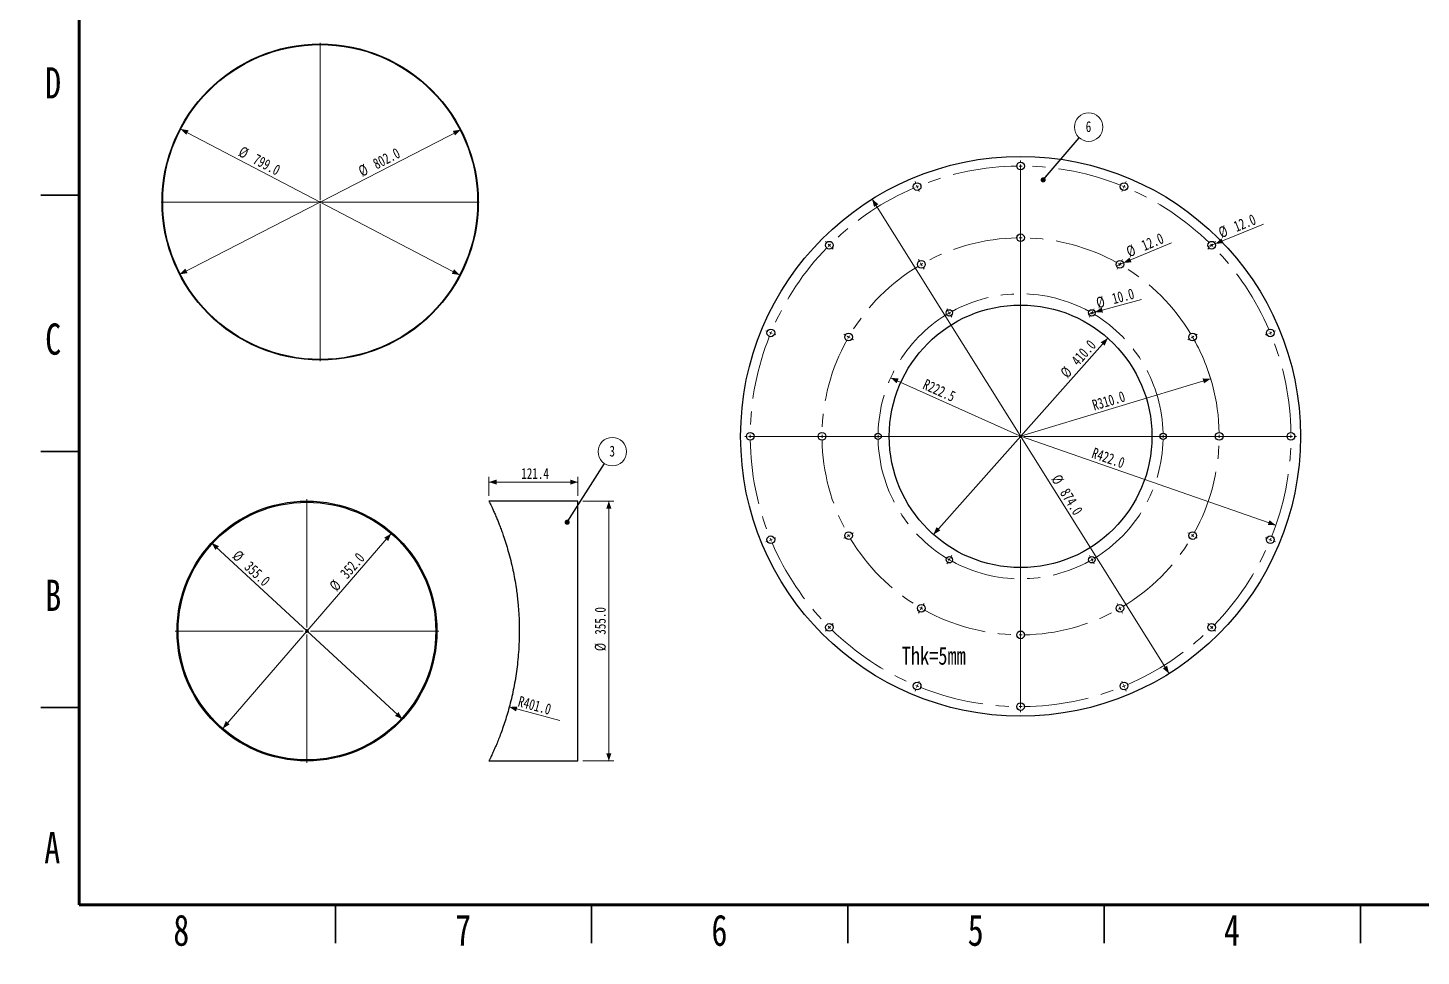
# Paper-space layout 'Sheet3' of a CAD drawing. Header units: millimetres. Extents: x 0 to 433, y 0 to 295.
# Drawn here: x 0 to 271.9, y 0 to 181.2 of the extents above; entities that cross this region are included whole.
import ezdxf

# ---------------------------------------------------------------- set-up
doc = ezdxf.new("R2010")
doc.units = ezdxf.units.MM
doc.linetypes.add('CENTERX2', pattern=[20.32, 12.7, -2.54, 2.54, -2.54])
doc.styles.add('SLDTEXTSTYLE0', font='TXT', dxfattribs={"width": 0.75})
doc.dimstyles.new('SLDDIMSTYLE11', dxfattribs={"dimtxt": 2.116667, "dimasz": 1.5, "dimexe": 0, "dimexo": 0.0625, "dimgap": 0.529167, "dimtad": 1, "dimdec": 1, "dimlfac": 13, "dimrnd": 1e-09, "dimzin": 4, "dimdsep": 46, "dimtxsty": 'SLDTEXTSTYLE0', "dimsah": 1, "dimcen": 0, "dimadec": 0, "dimazin": 1, "dimtfac": 1, "dimtdec": 0, "dimtmove": 0, "dimatfit": 3, "dimfxl": 1, "dimfrac": 2, "dimtolj": 1, "dimtzin": 12, "dimarcsym": 0})
doc.dimstyles.new('SLDDIMSTYLE12', dxfattribs={"dimtxt": 2.116667, "dimasz": 1.5, "dimexe": 0, "dimexo": 0.0625, "dimgap": 0.529167, "dimtad": 1, "dimdec": 1, "dimlfac": 7, "dimrnd": 1e-09, "dimzin": 4, "dimdsep": 46, "dimtxsty": 'SLDTEXTSTYLE0', "dimsah": 1, "dimcen": 0, "dimadec": 0, "dimazin": 1, "dimtfac": 1, "dimtdec": 0, "dimtmove": 0, "dimatfit": 3, "dimfxl": 1, "dimfrac": 2, "dimtolj": 1, "dimtzin": 12, "dimarcsym": 0})
doc.dimstyles.new('SLDDIMSTYLE13', dxfattribs={"dimtxt": 2.116667, "dimasz": 1.5, "dimexe": 0, "dimexo": 0.0625, "dimgap": 0.529167, "dimtad": 1, "dimdec": 1, "dimlfac": 7, "dimrnd": 1e-09, "dimzin": 12, "dimdsep": 46, "dimtxsty": 'SLDTEXTSTYLE0', "dimsah": 1, "dimcen": 0.09, "dimadec": 0, "dimazin": 3, "dimtfac": 1, "dimtdec": 0, "dimtofl": 0, "dimtmove": 0, "dimatfit": 3, "dimfxl": 1, "dimfrac": 2, "dimtolj": 1, "dimtzin": 12, "dimarcsym": 0})
doc.dimstyles.new('SLDDIMSTYLE14', dxfattribs={"dimtxt": 2.116667, "dimasz": 1.5, "dimexe": 0, "dimexo": 0.0625, "dimgap": 0.529167, "dimtad": 1, "dimdec": 1, "dimlfac": 7, "dimrnd": 1e-09, "dimzin": 4, "dimdsep": 46, "dimtxsty": 'SLDTEXTSTYLE0', "dimblk1": 'NONE', "dimblk2": 'NONE', "dimsah": 1, "dimcen": 0, "dimadec": 0, "dimazin": 1, "dimtfac": 1, "dimtdec": 0, "dimtofl": 0, "dimtmove": 0, "dimatfit": 3, "dimldrblk": 'NONE', "dimfxl": 1, "dimfrac": 2, "dimtolj": 1, "dimtzin": 12, "dimarcsym": 0})
doc.dimstyles.new('SLDDIMSTYLE15', dxfattribs={"dimtxt": 2.116667, "dimasz": 1.5, "dimexe": 0, "dimexo": 0.0625, "dimgap": 0.529167, "dimtad": 1, "dimdec": 1, "dimlfac": 7, "dimrnd": 1e-09, "dimzin": 4, "dimdsep": 46, "dimtxsty": 'SLDTEXTSTYLE0', "dimsah": 1, "dimcen": 0.09, "dimadec": 0, "dimazin": 1, "dimtfac": 1, "dimtdec": 0, "dimtofl": 0, "dimtmove": 0, "dimatfit": 3, "dimfxl": 1, "dimfrac": 2, "dimtolj": 1, "dimtzin": 12, "dimarcsym": 0})
doc.dimstyles.new('SLDDIMSTYLE21', dxfattribs={"dimtxt": 2.116667, "dimasz": 1.5, "dimexe": 0, "dimexo": 0.0625, "dimgap": 0.529167, "dimtad": 1, "dimdec": 1, "dimlfac": 8, "dimrnd": 1e-09, "dimzin": 4, "dimdsep": 46, "dimtxsty": 'SLDTEXTSTYLE0', "dimsah": 1, "dimcen": 0, "dimadec": 0, "dimazin": 1, "dimtfac": 1, "dimtdec": 0, "dimtmove": 0, "dimatfit": 3, "dimfxl": 1, "dimfrac": 2, "dimtolj": 1, "dimtzin": 12, "dimarcsym": 0})
doc.dimstyles.new('SLDDIMSTYLE22', dxfattribs={"dimtxt": 2.116667, "dimasz": 1.5, "dimexe": 0, "dimexo": 0.0625, "dimgap": 0.529167, "dimtad": 1, "dimdec": 1, "dimlfac": 8, "dimrnd": 1e-09, "dimzin": 12, "dimdsep": 46, "dimtxsty": 'SLDTEXTSTYLE0', "dimsah": 1, "dimcen": 0, "dimadec": 0, "dimazin": 3, "dimtfac": 1, "dimtdec": 0, "dimtofl": 0, "dimtmove": 0, "dimatfit": 3, "dimfxl": 1, "dimfrac": 2, "dimtolj": 1, "dimtzin": 12, "dimarcsym": 0})
doc.dimstyles.new('SLDDIMSTYLE23', dxfattribs={"dimtxt": 2.116667, "dimasz": 1.5, "dimexe": 0, "dimexo": 0.0625, "dimgap": 0.529167, "dimtad": 1, "dimdec": 1, "dimlfac": 8, "dimrnd": 1e-09, "dimzin": 4, "dimdsep": 46, "dimtxsty": 'SLDTEXTSTYLE0', "dimsah": 1, "dimcen": 0, "dimadec": 0, "dimazin": 1, "dimtfac": 1, "dimtdec": 0, "dimtofl": 0, "dimtmove": 0, "dimatfit": 3, "dimfxl": 1, "dimfrac": 2, "dimtolj": 1, "dimtzin": 12, "dimarcsym": 0})
doc.dimstyles.new('SLDDIMSTYLE24', dxfattribs={"dimtxt": 2.116667, "dimasz": 1.5, "dimexe": 0, "dimexo": 0.0625, "dimgap": 0.529167, "dimtad": 1, "dimdec": 1, "dimlfac": 8, "dimrnd": 1e-09, "dimzin": 4, "dimdsep": 46, "dimtxsty": 'SLDTEXTSTYLE0', "dimblk1": 'NONE', "dimsah": 1, "dimcen": 0, "dimadec": 0, "dimazin": 1, "dimtfac": 1, "dimtdec": 0, "dimtmove": 0, "dimatfit": 3, "dimldrblk": 'NONE', "dimfxl": 1, "dimfrac": 2, "dimtolj": 1, "dimtzin": 12, "dimarcsym": 0})
doc.dimstyles.new('SLDDIMSTYLE27', dxfattribs={"dimtxt": 2.116667, "dimasz": 1.5, "dimexe": 0, "dimexo": 0.0625, "dimgap": 0.529167, "dimtad": 1, "dimdec": 1, "dimlfac": 5, "dimrnd": 1e-09, "dimzin": 4, "dimdsep": 46, "dimtxsty": 'SLDTEXTSTYLE0', "dimblk1": 'NONE', "dimblk2": 'NONE', "dimsah": 1, "dimcen": 0, "dimadec": 0, "dimazin": 1, "dimtfac": 1, "dimtdec": 0, "dimtofl": 0, "dimtmove": 0, "dimatfit": 3, "dimldrblk": 'NONE', "dimfxl": 1, "dimfrac": 2, "dimtolj": 1, "dimtzin": 12, "dimarcsym": 0})
doc.dimstyles.new('SLDDIMSTYLE3', dxfattribs={"dimtxt": 0.18, "dimasz": 1, "dimexe": 0, "dimexo": 0.0625, "dimgap": 0, "dimtad": 0, "dimtih": 1, "dimtoh": 1, "dimdec": 0, "dimrnd": 1e-09, "dimzin": 0, "dimdsep": 46, "dimtxsty": 'Standard', "dimblk1": 'DOT', "dimblk2": 'DOT', "dimsah": 1, "dimcen": 0.09, "dimadec": 0, "dimazin": 0, "dimtfac": 1, "dimtdec": 0, "dimtofl": 0, "dimtmove": 0, "dimatfit": 3, "dimldrblk": 'DOT', "dimfxl": 1, "dimfrac": 2, "dimtolj": 1, "dimtzin": 0, "dimarcsym": 0})

# ---------------------------------------------------------------- blocks, each defined once
blk = doc.blocks.new('_D_27')
at = {"color": 7, "linetype": 'Continuous', "lineweight": 18}
blk.add_line((84.46, 161.29), (29.61, 133.06), dxfattribs=at)
for points in [[(84.46, 161.29), (82.9, 161.05), (83.36, 160.16)], [(29.61, 133.06), (31.17, 133.3), (30.71, 134.19)]]:
    blk.add_solid(points, dxfattribs=at)
at = {"color": 7, "linetype": 'Continuous', "lineweight": 18, "char_height": 2.117, "attachment_point": 1, "rotation": 27.2293, "style": 'SLDTEXTSTYLE0'}
for s, insert in [('802.0', (67.08, 155.4)), ('%%c', (64.24, 153.94))]:
    blk.add_mtext(s, dxfattribs=dict(at, insert=insert))
blk = doc.blocks.new('_D_28')
at = {"color": 7, "linetype": 'Continuous', "lineweight": 18}
blk.add_line((29.81, 161.42), (84.27, 132.93), dxfattribs=at)
for points in [[(29.81, 161.42), (30.9, 160.28), (31.37, 161.17)], [(84.27, 132.93), (83.17, 134.07), (82.71, 133.18)]]:
    blk.add_solid(points, dxfattribs=at)
at = {"color": 7, "linetype": 'Continuous', "lineweight": 18, "char_height": 2.117, "attachment_point": 1, "rotation": 332.3877, "style": 'SLDTEXTSTYLE0'}
for s, insert in [('%%c', (41.88, 158.17)), ('799.0', (44.71, 156.68))]:
    blk.add_mtext(s, dxfattribs=dict(at, insert=insert))
blk = doc.blocks.new('SW_CENTERMARKSYMBOL_2')
at = {"color": 0, "linetype": 'Continuous', "lineweight": 0}
for p, q in [((0, 0.38), (0, 31.04)), ((-0.38, 0), (-31.04, 0)), ((0, 0), (-0.19, 0)), ((0, 0), (0, 0.19)), ((0, 0), (0, -0.19)), ((0, 0), (0.19, 0)), ((0.38, 0), (31.04, 0)), ((0, -0.38), (0, -31.04))]:
    blk.add_line(p, q, dxfattribs=at)
blk = doc.blocks.new('_D_29')
at = {"color": 7, "linetype": 'Continuous', "lineweight": 18}
blk.add_line((70.9, 82.47), (38.02, 44.42), dxfattribs=at)
for points in [[(70.9, 82.47), (69.54, 81.67), (70.3, 81.01)], [(38.02, 44.42), (39.38, 45.23), (38.62, 45.89)]]:
    blk.add_solid(points, dxfattribs=at)
at = {"color": 7, "linetype": 'Continuous', "lineweight": 18, "char_height": 2.117, "attachment_point": 1, "rotation": 49.1709, "style": 'SLDTEXTSTYLE0'}
for s, insert in [('352.0', (60.73, 74.86)), ('%%c', (58.64, 72.44))]:
    blk.add_mtext(s, dxfattribs=dict(at, insert=insert))
blk = doc.blocks.new('_D_30')
at = {"color": 7, "linetype": 'Continuous', "lineweight": 18}
blk.add_line((35.84, 80.66), (73.08, 46.24), dxfattribs=at)
for points in [[(35.84, 80.66), (36.6, 79.28), (37.28, 80.01)], [(73.08, 46.24), (72.32, 47.62), (71.64, 46.89)]]:
    blk.add_solid(points, dxfattribs=at)
at = {"color": 7, "linetype": 'Continuous', "lineweight": 18, "char_height": 2.117, "attachment_point": 1, "rotation": 317.2469, "style": 'SLDTEXTSTYLE0'}
for s, insert in [('%%c', (41.18, 79.43)), ('355.0', (43.52, 77.26))]:
    blk.add_mtext(s, dxfattribs=dict(at, insert=insert))
blk = doc.blocks.new('SW_CENTERMARKSYMBOL_3')
at = {"color": 0, "linetype": 'Continuous', "lineweight": 0}
for p, q in [((0, 0.71), (0, 25.71)), ((-0.71, 0), (-25.71, 0)), ((0, 0), (-0.36, 0)), ((0, 0), (0, 0.36)), ((0, 0), (0, -0.36)), ((0, 0), (0.36, 0)), ((0.71, 0), (25.71, 0)), ((0, -0.71), (0, -25.71))]:
    blk.add_line(p, q, dxfattribs=at)
blk = doc.blocks.new('_D_31')
at = {"color": 7, "linetype": 'Continuous', "lineweight": 18}
for p, q in [((89.97, 89.81), (89.97, 93.52)), ((107.32, 92.52), (89.97, 92.52)), ((107.32, 89.81), (107.32, 93.52))]:
    blk.add_line(p, q, dxfattribs=at)
for points in [[(89.97, 92.52), (91.47, 92.02), (91.47, 93.02)], [(107.32, 92.52), (105.82, 93.02), (105.82, 92.02)]]:
    blk.add_solid(points, dxfattribs=at)
at = {"color": 7, "linetype": 'Continuous', "lineweight": 18, "insert": (96.27, 95.25), "char_height": 2.117, "attachment_point": 1, "style": 'SLDTEXTSTYLE0'}
blk.add_mtext('121.4', dxfattribs=at)
blk = doc.blocks.new('_D_32')
at = {"color": 7, "linetype": 'Continuous', "lineweight": 18, "insert": (96.04, 50.82), "char_height": 2.117, "attachment_point": 1, "rotation": 345, "style": 'SLDTEXTSTYLE0'}
blk.add_mtext('R401.0', dxfattribs=at)
blk = doc.blocks.new('_NONE')
blk = doc.blocks.new('_D_33')
at = {"color": 7, "linetype": 'Continuous', "lineweight": 18}
for p, q in [((108.32, 88.81), (114.36, 88.81)), ((113.36, 88.81), (113.36, 38.09)), ((108.32, 38.09), (114.36, 38.09))]:
    blk.add_line(p, q, dxfattribs=at)
for points in [[(113.36, 88.81), (112.86, 87.31), (113.86, 87.31)], [(113.36, 38.09), (113.86, 39.59), (112.86, 39.59)]]:
    blk.add_solid(points, dxfattribs=at)
at = {"color": 7, "linetype": 'Continuous', "lineweight": 18, "char_height": 2.117, "attachment_point": 1, "rotation": 90, "style": 'SLDTEXTSTYLE0'}
for s, insert in [('355.0', (110.63, 62.72)), ('%%c', (110.63, 59.53))]:
    blk.add_mtext(s, dxfattribs=dict(at, insert=insert))
blk = doc.blocks.new('SW_NOTE_41')
at = {"color": 0, "linetype": 'Continuous', "lineweight": 0}
blk.add_circle((1.5, 2.34), 2.78, dxfattribs=at)
at = {"color": 0, "linetype": 'Continuous', "lineweight": 0, "insert": (1.48, 3.51), "char_height": 2.12, "attachment_point": 2, "style": 'SLDTEXTSTYLE0'}
blk.add_mtext('3', dxfattribs=at)
blk = doc.blocks.new('_DOT')
at = {"color": 0, "linetype": 'ByBlock', "lineweight": -2}
blk.add_line((-0.5, 0), (-1, 0), dxfattribs=at)
at = {"color": 0, "linetype": 'ByBlock', "const_width": 0.5}
blk.add_lwpolyline([(-0.25, 0, 1), (0.25, 0, 1)], format="xyb", close=True, dxfattribs=at)
blk = doc.blocks.new('_D_42')
at = {"color": 7, "linetype": 'Continuous', "lineweight": 18}
blk.add_line((210.72, 120.61), (176.69, 82.29), dxfattribs=at)
for points in [[(210.72, 120.61), (209.35, 119.82), (210.1, 119.15)], [(176.69, 82.29), (178.06, 83.08), (177.31, 83.75)]]:
    blk.add_solid(points, dxfattribs=at)
at = {"color": 7, "linetype": 'Continuous', "lineweight": 18, "char_height": 2.117, "attachment_point": 1, "rotation": 48.3813, "style": 'SLDTEXTSTYLE0'}
for s, insert in [('410.0', (203.4, 116.46)), ('%%c', (201.27, 114.07))]:
    blk.add_mtext(s, dxfattribs=dict(at, insert=insert))
blk = doc.blocks.new('_D_43')
at = {"color": 7, "linetype": 'Continuous', "lineweight": 18}
blk.add_line((168.35, 112.88), (193.7, 101.45), dxfattribs=at)
blk.add_solid([(168.35, 112.88), (169.51, 111.81), (169.92, 112.72)], dxfattribs=at)
at = {"color": 7, "linetype": 'Continuous', "lineweight": 18, "insert": (175.32, 112.72), "char_height": 2.117, "attachment_point": 1, "rotation": 335.734, "style": 'SLDTEXTSTYLE0'}
blk.add_mtext('R222.5', dxfattribs=at)
blk = doc.blocks.new('_D_44')
at = {"color": 7, "linetype": 'Continuous', "lineweight": 18}
blk.add_line((230.79, 112.69), (193.7, 101.45), dxfattribs=at)
blk.add_arc((193.7, 101.45), 38.75, 15.3884, 30.0927, dxfattribs=at)
blk.add_solid([(230.79, 112.69), (229.21, 112.74), (229.5, 111.78)], dxfattribs=at)
at = {"color": 7, "linetype": 'Continuous', "lineweight": 18, "insert": (207.47, 108.47), "char_height": 2.117, "attachment_point": 1, "rotation": 16.8667, "style": 'SLDTEXTSTYLE0'}
blk.add_mtext('R310.0', dxfattribs=at)
blk = doc.blocks.new('_D_45')
at = {"color": 7, "linetype": 'Continuous', "lineweight": 18}
blk.add_line((243.52, 84.1), (193.7, 101.45), dxfattribs=at)
blk.add_solid([(243.52, 84.1), (242.27, 85.07), (241.94, 84.13)], dxfattribs=at)
at = {"color": 7, "linetype": 'Continuous', "lineweight": 18, "insert": (208.12, 99.31), "char_height": 2.117, "attachment_point": 1, "rotation": 340.8032, "style": 'SLDTEXTSTYLE0'}
blk.add_mtext('R422.0', dxfattribs=at)
blk = doc.blocks.new('_D_46')
at = {"color": 7, "linetype": 'Continuous', "lineweight": 18}
blk.add_line((222.67, 55.14), (164.73, 147.76), dxfattribs=at)
for points in [[(164.73, 147.76), (165.11, 146.22), (165.95, 146.75)], [(222.67, 55.14), (222.3, 56.68), (221.46, 56.15)]]:
    blk.add_solid(points, dxfattribs=at)
at = {"color": 7, "linetype": 'Continuous', "lineweight": 18, "char_height": 2.117, "attachment_point": 1, "rotation": 302.0286, "style": 'SLDTEXTSTYLE0'}
for s, insert in [('%%c', (201.41, 94.26)), ('874.0', (203.1, 91.55))]:
    blk.add_mtext(s, dxfattribs=dict(at, insert=insert))
blk = doc.blocks.new('_D_47')
at = {"color": 7, "linetype": 'Continuous', "lineweight": 18}
for q in [(223.12, 139.19), (212.39, 134.72)]:
    blk.add_line((213.77, 135.3), q, dxfattribs=at)
blk.add_solid([(213.77, 135.3), (215.35, 135.41), (214.96, 136.33)], dxfattribs=at)
at = {"color": 7, "linetype": 'Continuous', "lineweight": 18, "char_height": 2.117, "attachment_point": 1, "rotation": 22.5994, "style": 'SLDTEXTSTYLE0'}
for s, insert in [('%%c', (214.09, 138.33)), ('12.0', (217.04, 139.55))]:
    blk.add_mtext(s, dxfattribs=dict(at, insert=insert))
blk = doc.blocks.new('_D_48')
at = {"color": 7, "linetype": 'Continuous', "lineweight": 18}
for q in [(241.11, 142.86), (230.31, 138.47)]:
    blk.add_line((231.7, 139.03), q, dxfattribs=at)
blk.add_solid([(231.7, 139.03), (233.28, 139.13), (232.9, 140.06)], dxfattribs=at)
at = {"color": 7, "linetype": 'Continuous', "lineweight": 18, "char_height": 2.117, "attachment_point": 1, "rotation": 22.1667, "style": 'SLDTEXTSTYLE0'}
for s, insert in [('12.0', (235.03, 143.28)), ('%%c', (232.07, 142.07))]:
    blk.add_mtext(s, dxfattribs=dict(at, insert=insert))
blk = doc.blocks.new('_D_49')
at = {"color": 7, "linetype": 'Continuous', "lineweight": 18}
for q in [(217.3, 128.13), (207.01, 125.37)]:
    blk.add_line((208.21, 125.7), q, dxfattribs=at)
blk.add_solid([(208.21, 125.7), (209.79, 125.6), (209.53, 126.57)], dxfattribs=at)
at = {"color": 7, "linetype": 'Continuous', "lineweight": 18, "char_height": 2.117, "attachment_point": 1, "rotation": 15, "style": 'SLDTEXTSTYLE0'}
for s, insert in [('%%c', (208.24, 128.46)), ('10.0', (211.33, 129.28))]:
    blk.add_mtext(s, dxfattribs=dict(at, insert=insert))
blk = doc.blocks.new('SW_NOTE_44')
at = {"color": 0, "linetype": 'Continuous', "lineweight": 0}
blk.add_circle((1.82, 2.11), 2.78, dxfattribs=at)
at = {"color": 0, "linetype": 'Continuous', "lineweight": 0, "insert": (1.79, 3.27), "char_height": 2.12, "attachment_point": 2, "style": 'SLDTEXTSTYLE0'}
blk.add_mtext('6', dxfattribs=at)
blk = doc.blocks.new('SW_CENTERMARKSYMBOL_6')
at = {"color": 0, "linetype": 'Continuous', "lineweight": 0}
for p, q in [((-48.73, 33.19), (-48.73, 33.63)), ((-48.73, -19.56), (-48.73, 32.88)), ((-48.73, 32.56), (-48.73, 32.88)), ((-48.73, 32.56), (-48.73, 32.25)), ((-48.73, 31.94), (-48.73, 31.5)), ((-69.16, 29.13), (-69.33, 29.53)), ((-68.92, 28.55), (-69.04, 28.84)), ((-68.92, 28.55), (-68.8, 28.26)), ((-68.68, 27.97), (-68.51, 27.57)), ((-28.79, 27.97), (-28.95, 27.57)), ((-28.55, 28.55), (-28.67, 28.26)), ((-28.55, 28.55), (-28.43, 28.84)), ((-28.31, 29.13), (-28.14, 29.53)), ((-48.73, 19.19), (-48.73, 19.63)), ((-86.48, 17.56), (-86.79, 17.86)), ((-86.03, 17.11), (-86.26, 17.33)), ((-86.03, 17.11), (-85.81, 16.89)), ((-85.59, 16.67), (-85.28, 16.36)), ((-48.73, 18.56), (-48.73, 18.88)), ((-48.73, 18.56), (-48.73, 18.25)), ((-48.73, 17.94), (-48.73, 17.5)), ((-11.88, 16.67), (-12.19, 16.36)), ((-11.43, 17.11), (-11.66, 16.89)), ((-11.43, 17.11), (-11.21, 17.33)), ((-10.99, 17.56), (-10.68, 17.86)), ((-68.42, 13.91), (-68.64, 14.29)), ((-68.11, 13.37), (-68.27, 13.64)), ((-29.36, 13.37), (-29.2, 13.64)), ((-29.05, 13.91), (-28.83, 14.29)), ((-68.11, 13.37), (-67.95, 13.1)), ((-67.8, 12.83), (-67.58, 12.45)), ((-29.67, 12.83), (-29.89, 12.45)), ((-29.36, 13.37), (-29.52, 13.1)), ((-62.95, 4.44), (-63.11, 4.71)), ((-62.64, 3.9), (-62.8, 4.17)), ((-62.64, 3.9), (-62.48, 3.63)), ((-62.33, 3.36), (-62.17, 3.09)), ((-35.14, 3.36), (-35.3, 3.09)), ((-34.83, 3.9), (-34.98, 3.63)), ((-34.83, 3.9), (-34.67, 4.17)), ((-34.52, 4.44), (-34.36, 4.71)), ((-98.05, 0.24), (-98.45, 0.41)), ((-97.47, 0), (-97.76, 0.12)), ((0, 0), (-0.29, -0.12)), ((0, 0), (0.29, 0.12)), ((0.58, 0.24), (0.98, 0.41)), ((-97.47, 0), (-97.18, -0.12)), ((-96.89, -0.24), (-96.49, -0.41)), ((-82.83, -0.5), (-83.21, -0.28)), ((-82.29, -0.81), (-82.56, -0.66)), ((-82.29, -0.81), (-82.02, -0.97)), ((-81.75, -1.12), (-81.37, -1.34)), ((-15.72, -1.12), (-16.1, -1.34)), ((-15.18, -0.81), (-15.45, -0.97)), ((-15.18, -0.81), (-14.91, -0.66)), ((-14.63, -0.5), (-14.26, -0.28)), ((-0.58, -0.24), (-0.98, -0.41)), ((-102.11, -20.19), (-102.55, -20.19)), ((-49.36, -20.19), (-101.8, -20.19)), ((-101.48, -20.19), (-101.8, -20.19)), ((-101.48, -20.19), (-101.17, -20.19)), ((-100.86, -20.19), (-100.42, -20.19)), ((-88.11, -20.19), (-88.55, -20.19)), ((-87.48, -20.19), (-87.8, -20.19)), ((-87.48, -20.19), (-87.17, -20.19)), ((-86.86, -20.19), (-86.42, -20.19)), ((-77.17, -20.19), (-77.48, -20.19)), ((-76.55, -20.19), (-76.86, -20.19)), ((-76.55, -20.19), (-76.23, -20.19)), ((-75.92, -20.19), (-75.61, -20.19)), ((-48.73, -20.19), (-49.05, -20.19)), ((-48.73, -20.19), (-48.73, -19.87)), ((-48.73, -20.19), (-48.73, -20.5)), ((-48.73, -20.19), (-48.42, -20.19)), ((-48.73, -20.81), (-48.73, -73.25)), ((-48.11, -20.19), (4.33, -20.19)), ((-21.55, -20.19), (-21.86, -20.19)), ((-20.92, -20.19), (-21.23, -20.19)), ((-20.92, -20.19), (-20.61, -20.19)), ((-20.3, -20.19), (-19.98, -20.19)), ((-10.61, -20.19), (-11.05, -20.19)), ((-9.98, -20.19), (-10.3, -20.19)), ((-9.98, -20.19), (-9.67, -20.19)), ((-9.36, -20.19), (-8.92, -20.19)), ((3.39, -20.19), (2.95, -20.19)), ((4.02, -20.19), (3.7, -20.19)), ((4.02, -20.19), (4.33, -20.19)), ((4.64, -20.19), (5.08, -20.19)), ((-98.05, -40.61), (-98.45, -40.78)), ((-97.47, -40.37), (-97.76, -40.49)), ((-97.47, -40.37), (-97.18, -40.25)), ((-96.89, -40.13), (-96.49, -39.97)), ((-82.83, -39.87), (-83.21, -40.09)), ((-82.29, -39.56), (-82.56, -39.72)), ((-82.29, -39.56), (-82.02, -39.41)), ((-81.75, -39.25), (-81.37, -39.03)), ((-15.72, -39.25), (-16.1, -39.03)), ((-15.18, -39.56), (-15.45, -39.41)), ((-15.18, -39.56), (-14.91, -39.72)), ((-14.63, -39.87), (-14.26, -40.09)), ((-0.58, -40.13), (-0.98, -39.97)), ((0, -40.37), (-0.29, -40.25)), ((0, -40.37), (0.29, -40.49)), ((0.58, -40.61), (0.98, -40.78)), ((-62.33, -43.73), (-62.17, -43.46)), ((-35.14, -43.73), (-35.3, -43.46)), ((-62.95, -44.81), (-63.11, -45.08)), ((-62.64, -44.27), (-62.8, -44.54)), ((-62.64, -44.27), (-62.48, -44)), ((-34.83, -44.27), (-34.98, -44)), ((-34.83, -44.27), (-34.67, -44.54)), ((-34.52, -44.81), (-34.36, -45.08)), ((-68.42, -54.29), (-68.64, -54.67)), ((-68.11, -53.75), (-68.27, -54.02)), ((-68.11, -53.75), (-67.95, -53.47)), ((-67.8, -53.2), (-67.58, -52.82)), ((-29.67, -53.2), (-29.89, -52.82)), ((-29.36, -53.75), (-29.52, -53.47)), ((-29.36, -53.75), (-29.2, -54.02)), ((-29.05, -54.29), (-28.83, -54.67)), ((-85.59, -57.04), (-85.28, -56.74)), ((-11.88, -57.04), (-12.19, -56.74)), ((-86.48, -57.93), (-86.79, -58.24)), ((-86.03, -57.49), (-86.26, -57.71)), ((-86.03, -57.49), (-85.81, -57.27)), ((-48.73, -58.31), (-48.73, -57.87)), ((-48.73, -58.94), (-48.73, -58.62)), ((-48.73, -58.94), (-48.73, -59.25)), ((-48.73, -59.56), (-48.73, -60)), ((-11.43, -57.49), (-11.66, -57.27)), ((-11.43, -57.49), (-11.21, -57.71)), ((-10.99, -57.93), (-10.68, -58.24)), ((-68.68, -68.34), (-68.51, -67.94)), ((-28.79, -68.34), (-28.95, -67.94)), ((-69.16, -69.5), (-69.33, -69.9)), ((-68.92, -68.92), (-69.04, -69.21)), ((-68.92, -68.92), (-68.8, -68.63)), ((-28.55, -68.92), (-28.67, -68.63)), ((-28.55, -68.92), (-28.43, -69.21)), ((-28.31, -69.5), (-28.14, -69.9)), ((-48.73, -72.31), (-48.73, -71.87)), ((-48.73, -72.94), (-48.73, -72.62)), ((-48.73, -72.94), (-48.73, -73.25)), ((-48.73, -73.56), (-48.73, -74))]:
    blk.add_line(p, q, dxfattribs=at)
at = {"color": 0, "linetype": 'CENTERX2', "lineweight": 0}
for radius, start, end in [(52.75, 90.6789, 111.8211), (52.75, 68.1789, 89.3211), (52.75, 113.1789, 134.3211), (52.75, 45.6789, 66.8211), (52.75, 135.6789, 156.8211), (38.75, 90.9241, 119.0759), (38.75, 60.9241, 89.0759), (52.75, 23.1789, 44.3211), (38.75, 120.9241, 149.0759), (38.75, 30.9241, 59.0759), (27.81, 61.2875, 118.7125), (27.81, 121.2875, 178.7125), (27.81, 1.2875, 58.7125), (52.75, 158.1789, 179.3211), (38.75, 150.9241, 179.0759), (38.75, 0.9241, 29.0759), (52.75, 0.6789, 21.8211), (52.75, 180.6789, 201.8211), (38.75, 180.9241, 209.0759), (27.81, 181.2875, 238.7125), (27.81, 301.2875, 358.7125), (38.75, 330.9241, 359.0759), (52.75, 338.1789, 359.3211), (38.75, 210.9241, 239.0759), (38.75, 300.9241, 329.0759), (52.75, 203.1789, 224.3211), (52.75, 315.6789, 336.8211), (27.81, 241.2875, 298.7125), (38.75, 240.9241, 269.0759), (38.75, 270.9241, 299.0759), (52.75, 225.6789, 246.8211), (52.75, 293.1789, 314.3211), (52.75, 248.1789, 269.3211), (52.75, 270.6789, 291.8211)]:
    blk.add_arc((-48.73, -20.19), radius, start, end, dxfattribs=at)
at = {"color": 0, "linetype": 'Continuous', "lineweight": 0}
for radius, start, end in [(52.75, 90, 90.3394), (52.75, 89.6606, 90), (52.75, 112.5, 112.8394), (52.75, 112.1606, 112.5), (52.75, 67.5, 67.8394), (52.75, 67.1606, 67.5), (52.75, 135, 135.3394), (52.75, 134.6606, 135), (38.75, 90, 90.4621), (38.75, 89.5379, 90), (52.75, 45, 45.3394), (52.75, 44.6606, 45), (38.75, 120, 120.4621), (38.75, 119.5379, 120), (38.75, 60, 60.4621), (38.75, 59.5379, 60), (27.81, 120, 120.6438), (27.81, 119.3562, 120), (27.81, 60, 60.6438), (27.81, 59.3562, 60), (52.75, 157.1606, 157.5), (52.75, 22.5, 22.8394), (52.75, 22.1606, 22.5), (52.75, 157.5, 157.8394), (38.75, 150, 150.4621), (38.75, 149.5379, 150), (38.75, 30, 30.4621), (38.75, 29.5379, 30), (52.75, 179.6606, 180), (52.75, 180, 180.3394), (38.75, 179.5379, 180), (38.75, 180, 180.4621), (27.81, 179.3562, 180), (27.81, 180, 180.6438), (27.81, 0, 0.6438), (27.81, 359.3562, 0), (38.75, 0, 0.4621), (38.75, 359.5379, 0), (52.75, 0, 0.3394), (52.75, 359.6606, 0), (52.75, 202.1606, 202.5), (52.75, 202.5, 202.8394), (38.75, 209.5379, 210), (38.75, 210, 210.4621), (38.75, 329.5379, 330), (38.75, 330, 330.4621), (52.75, 337.1606, 337.5), (52.75, 337.5, 337.8394), (27.81, 239.3562, 240), (27.81, 240, 240.6438), (27.81, 299.3562, 300), (27.81, 300, 300.6438), (38.75, 239.5379, 240), (38.75, 240, 240.4621), (38.75, 299.5379, 300), (38.75, 300, 300.4621), (52.75, 224.6606, 225), (52.75, 225, 225.3394), (38.75, 269.5379, 270), (38.75, 270, 270.4621), (52.75, 314.6606, 315), (52.75, 315, 315.3394), (52.75, 247.1606, 247.5), (52.75, 247.5, 247.8394), (52.75, 292.1606, 292.5), (52.75, 292.5, 292.8394), (52.75, 269.6606, 270), (52.75, 270, 270.3394)]:
    blk.add_arc((-48.73, -20.19), radius, start, end, dxfattribs=at)
blk = doc.blocks.new('_D_56')
at = {"color": 7, "linetype": 'Continuous', "lineweight": 18, "insert": (356.61, 127.3), "char_height": 2.117, "attachment_point": 1, "rotation": 7.3815, "style": 'SLDTEXTSTYLE0'}
blk.add_mtext('R401.0', dxfattribs=at)

psp = doc.layouts.new('Sheet3')

# ---------------------------------------------------------------- linework, layer by layer
at = {"color": 7, "linetype": 'Continuous', "lineweight": 70}
for p, q in [((10, 10), (10, 287)), ((410, 10), (10, 10))]:
    psp.add_line(p, q, dxfattribs=at)
at = {"color": 7, "linetype": 'Continuous', "lineweight": 35}
for p, q in [((2.5, 148.5), (10, 148.5)), ((10, 148.5), (2.5, 148.5)), ((10, 98.5), (2.5, 98.5)), ((10, 48.5), (2.5, 48.5)), ((60, 10), (60, 2.5)), ((110, 10), (110, 2.5)), ((160, 10), (160, 2.5)), ((210, 2.5), (210, 10)), ((210, 10), (210, 2.5)), ((260, 10), (260, 2.5))]:
    psp.add_line(p, q, dxfattribs=at)
at = {"color": 7, "linetype": 'Continuous', "lineweight": 25}
for p, q in [((107.3169, 88.8063), (89.9782, 88.8063)), ((107.3169, 38.092), (107.3169, 88.8063)), ((89.9706, 38.092), (107.3169, 38.092))]:
    psp.add_line(p, q, dxfattribs=at)
at = {"color": 7, "linetype": 'Continuous', "lineweight": 18}
psp.add_line((93.9364, 48.6225), (103.8044, 45.9784), dxfattribs=at)
at = {"color": 7, "linetype": 'Continuous', "lineweight": 25}
for centre, radius in [((57.0361, 147.1752), 30.8462), ((57.0361, 147.1752), 30.7308), ((193.7045, 101.4489), 54.625), ((193.7045, 154.1989), 0.75), ((173.5179, 150.1836), 0.75), ((213.891, 150.1836), 0.75), ((156.4046, 138.7488), 0.75), ((193.7045, 140.1989), 0.75), ((231.0043, 138.7488), 0.75), ((174.3295, 135.0074), 0.75), ((213.0795, 135.0074), 0.75), ((193.7045, 101.4489), 25.625), ((179.7982, 125.5353), 0.625), ((207.6107, 125.5353), 0.625), ((144.9698, 121.6355), 0.75), ((242.4391, 121.6355), 0.75), ((160.146, 120.8239), 0.75), ((227.2629, 120.8239), 0.75), ((140.9545, 101.4489), 0.75), ((154.9545, 101.4489), 0.75), ((165.892, 101.4489), 0.625), ((221.517, 101.4489), 0.625), ((232.4545, 101.4489), 0.75), ((246.4545, 101.4489), 0.75), ((54.4594, 63.4492), 25.3571), ((54.4594, 63.4492), 25.1429), ((144.9698, 81.2624), 0.75), ((160.146, 82.0739), 0.75), ((227.2629, 82.0739), 0.75), ((242.4391, 81.2624), 0.75), ((179.7982, 77.3626), 0.625), ((207.6107, 77.3626), 0.625), ((174.3295, 67.8904), 0.75), ((213.0795, 67.8904), 0.75), ((156.4046, 64.149), 0.75), ((193.7045, 62.6989), 0.75), ((231.0043, 64.149), 0.75), ((173.5179, 52.7143), 0.75), ((213.891, 52.7143), 0.75), ((193.7045, 48.6989), 0.75)]:
    psp.add_circle(centre, radius, dxfattribs=at)
psp.add_open_spline([(89.9782, 88.791), (89.9761, 88.7953), (89.9698, 88.808), (90.0053, 88.736), (90.0808, 88.5821), (90.2215, 88.2929), (90.4408, 87.8329), (90.7204, 87.2309), (91.0541, 86.4874), (91.4029, 85.6766), (91.7477, 84.8383), (92.0753, 84.0068), (92.4146, 83.1026), (92.8095, 81.9915), (93.257, 80.6379), (93.7456, 79.0037), (94.216, 77.2332), (94.6306, 75.4352), (94.9843, 73.6373), (95.2488, 72.0333), (95.452, 70.5487), (95.5943, 69.2895), (95.7031, 68.0972), (95.8039, 66.6895), (95.8802, 64.9675), (95.8982, 62.9278), (95.8426, 60.868), (95.7158, 58.8613), (95.5258, 56.9231), (95.2822, 55.0693), (94.9839, 53.2556), (94.6351, 51.4879), (94.2422, 49.7785), (93.8129, 48.1391), (93.3572, 46.5842), (92.8792, 45.1058), (92.41, 43.7764), (91.9626, 42.5969), (91.5895, 41.6704), (91.2735, 40.9194), (90.9976, 40.2852), (90.7338, 39.6979), (90.5049, 39.2028), (90.3215, 38.8148), (90.1796, 38.5192), (90.0723, 38.2987), (89.9892, 38.1296), (89.9774, 38.1058), (89.9706, 38.092)], degree=3, knots=[0, 0, 0, 0, 0.00827676, 0.02468402, 0.04114683, 0.064726, 0.0885432, 0.11251704, 0.13672396, 0.16139255, 0.18006984, 0.19874739, 0.21767508, 0.23660288, 0.2634583, 0.29068523, 0.31810277, 0.34591781, 0.36959576, 0.39341411, 0.41068571, 0.42801545, 0.44205478, 0.45612662, 0.48114357, 0.50635154, 0.53185721, 0.55776981, 0.58174552, 0.60596131, 0.63033575, 0.65494763, 0.68004899, 0.70530673, 0.73079818, 0.75660507, 0.78354159, 0.80742679, 0.83144051, 0.84883453, 0.8662812, 0.88651073, 0.90682974, 0.92401865, 0.94126678, 0.95869275, 0.97618394, 1, 1, 1, 1], dxfattribs=at)
at = {"color": 7, "linetype": 'Continuous', "lineweight": 18}
psp.add_solid([(93.9364, 48.6225), (95.2559, 47.7513), (95.5147, 48.7173)], dxfattribs=at)

# ---------------------------------------------------------------- block references
at = {"color": 7, "linetype": 'Continuous', "lineweight": 0}
for name, p in [('SW_CENTERMARKSYMBOL_2', (57.0361, 147.1752)), ('SW_NOTE_44', (205.166, 159.6835)), ('SW_CENTERMARKSYMBOL_6', (242.4391, 121.6355)), ('SW_NOTE_41', (112.5364, 96.1181)), ('SW_CENTERMARKSYMBOL_3', (54.4594, 63.4492))]:
    psp.add_blockref(name, p, dxfattribs=at)

# ---------------------------------------------------------------- texts
at = {"color": 7, "linetype": 'Continuous', "lineweight": 0, "style": 'SLDTEXTSTYLE0'}
for s, insert, char_height, attachment_point in [('D', (4.9302, 173.4757), 6.096, 2), ('C', (4.9365, 123.4757), 6.096, 2), ('B', (4.9534, 73.4757), 6.096, 2), ('Thk=5mm', (170.5085, 60.3812), 3.5, 1), ('A', (4.7566, 24.2257), 6.096, 2), ('8', (29.9386, 8.1137), 6.096, 2), ('7', (84.9386, 8.1137), 6.096, 2), ('6', (134.9386, 8.1137), 6.096, 2), ('5', (184.9386, 8.1137), 6.096, 2), ('4', (234.9386, 8.1137), 6.096, 2)]:
    psp.add_mtext(s, dxfattribs=dict(at, insert=insert, char_height=char_height, attachment_point=attachment_point))

# ---------------------------------------------------------------- dimensions: what is measured, and where the dimension line sits
at = {"color": 7, "linetype": 'Continuous', "lineweight": 18}
for p1, p2, dimstyle, picture, middle in [((84.464, 161.2889), (29.6083, 133.0614), 'SLDDIMSTYLE11', '_D_27', (70.1157, 153.9056)), ((29.8055, 161.4185), (84.2668, 132.9319), 'SLDDIMSTYLE11', '_D_28', (45.0604, 153.4392)), ((222.6744, 55.1388), (164.7345, 147.7591), 'SLDDIMSTYLE21', '_D_46', (201.8661, 88.4022)), ((230.3098, 138.4658), (231.6989, 139.0318), 'SLDDIMSTYLE24', '_D_48', (237.2859, 141.308)), ((212.3871, 134.7192), (213.7719, 135.2956), 'SLDDIMSTYLE24', '_D_47', (219.3113, 137.6014)), ((207.007, 125.3735), (208.2144, 125.697), 'SLDDIMSTYLE24', '_D_49', (213.3409, 127.0707)), ((210.7238, 120.6057), (176.6851, 82.2921), 'SLDDIMSTYLE21', '_D_42', (206.7555, 116.139)), ((70.8979, 82.4738), (38.0209, 44.4245), 'SLDDIMSTYLE12', '_D_29', (64.103, 74.6099)), ((35.84, 80.6626), (73.0788, 46.2357), 'SLDDIMSTYLE12', '_D_30', (43.0205, 74.0243))]:
    dim = psp.add_diameter_dim_2p(p1=p1, p2=p2, dimstyle=dimstyle, dxfattribs=at)
    dim.commit()
    dim.dimension.update_dxf_attribs({"geometry": picture, "text_midpoint": middle, "dimtype": 163})
for center, mpoint, dimstyle, picture, middle in [((433.245, 134.5153), (0, 0), 'SLDDIMSTYLE27', '_D_56', (361.4715, 125.2172)), ((193.7045, 101.4489), (230.7875, 112.6921), 'SLDDIMSTYLE23', '_D_44', (212.5131, 107.1515)), ((193.7045, 101.4489), (168.3493, 112.8791), 'SLDDIMSTYLE22', '_D_43', (178.1116, 108.4783)), ((193.7045, 101.4489), (243.5213, 84.104), 'SLDDIMSTYLE23', '_D_45', (211.4242, 95.2794)), ((38.6026, 63.4492), (0, 0), 'SLDDIMSTYLE14', '_D_32', (99.792, 47.0535))]:
    dim = psp.add_radius_dim(center=center, mpoint=mpoint, dimstyle=dimstyle, dxfattribs=at)
    dim.commit()
    dim.dimension.update_dxf_attribs({"geometry": picture, "text_midpoint": middle, "dimtype": 164})
dim = psp.add_linear_dim(base=(89.9706, 92.5245), p1=(107.3169, 88.8063), p2=(89.9706, 88.8063), angle=0, dimstyle='SLDDIMSTYLE13', dxfattribs=at)
dim.commit()
dim.dimension.update_dxf_attribs({"geometry": '_D_31', "text_midpoint": (99.792, 92.5245), "dimtype": 160})
dim = psp.add_linear_dim(base=(113.3613, 38.092), p1=(107.3169, 88.8063), p2=(107.3169, 38.092), angle=90, text='%%c<>', dimstyle='SLDDIMSTYLE15', dxfattribs=at)
dim.commit()
dim.dimension.update_dxf_attribs({"geometry": '_D_33', "text_midpoint": (113.3613, 64.6405), "dimtype": 160})

# ---------------------------------------------------------------- leaders
at = {"color": 7, "linetype": 'Continuous', "lineweight": 0}
for points in [[(198.1106, 151.4935), (205.166, 159.6835)], [(105.23, 84.6794), (112.5364, 96.1181)]]:
    psp.add_leader(points, dimstyle='SLDDIMSTYLE3', dxfattribs=at)

doc.saveas('drawing.dxf')
